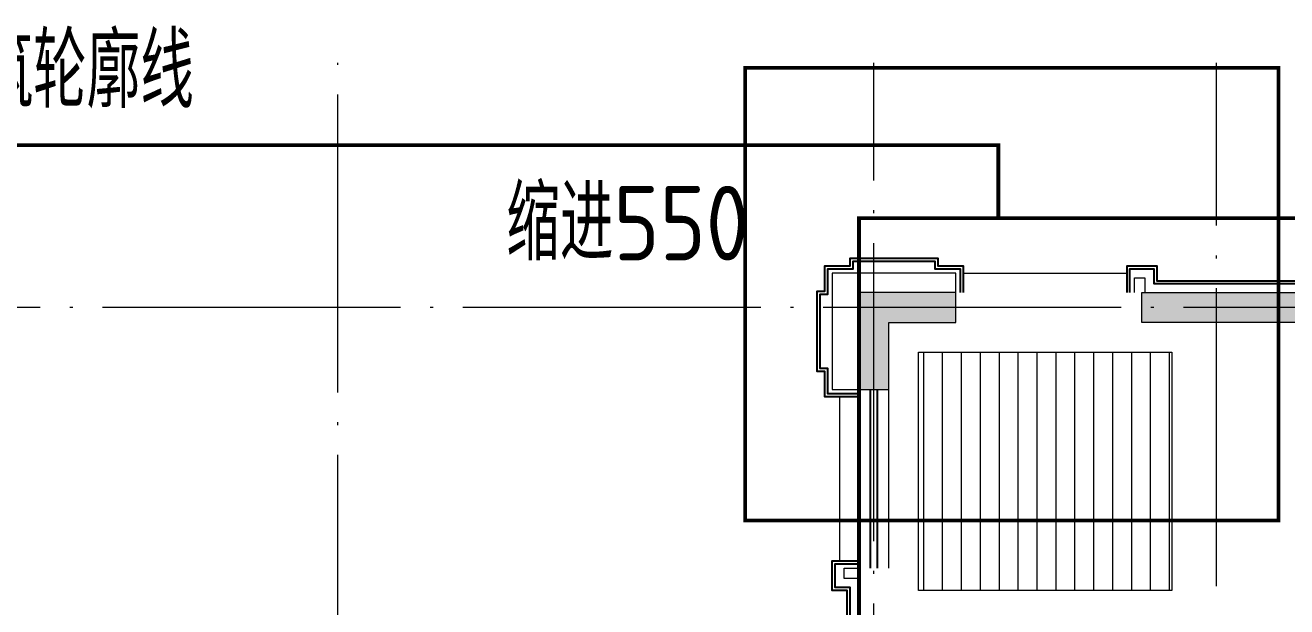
# Model space of a CAD drawing. Extents: x 1117549 to 1295333, y -232649 to -190649.
# Drawn here: x 1167699 to 1176172, y -203226 to -199322 of the extents above; entities that cross this region are included whole.
import ezdxf

# ---------------------------------------------------------------- set-up
doc = ezdxf.new("R2010")
doc.units = 0
doc.header["$LTSCALE"] = 1000
doc.header["$MEASUREMENT"] = 0
doc.linetypes.add('DASH', pattern=[0.35, 0.25, -0.1])
doc.linetypes.add('DOTE', pattern=[2.4200000000000004, 2, -0.2, 0.02, -0.2])
for name, color, linetype, lineweight in [('A-c', 30, 'CONTINUOUS', 0), ('A-Sill', 135, 'CONTINUOUS', 0), ('dote', 252, 'DOTE', 0), ('PUB_HATCH', 8, 'CONTINUOUS', 0), ('WR-FLOR', 151, 'CONTINUOUS', 0), ('砌块', 31, 'CONTINUOUS', 0), ('铺地', 147, 'CONTINUOUS', 0)]:
    doc.layers.add(name, color=color, linetype=linetype, lineweight=lineweight)
for name, color, linetype in [('A-Insulatinglayer', 11, 'CONTINUOUS'), ('A-Railing', 35, 'CONTINUOUS'), ('A-Section', 2, 'CONTINUOUS')]:
    doc.layers.add(name, color=color, linetype=linetype)
doc.styles.get("Standard").update_dxf_attribs({"font": 'GBENOR', "bigfont": 'GBCBIG'})

# ---------------------------------------------------------------- blocks, each defined once
blk = doc.blocks.new('dsdgd')
at = {"layer": 'PUB_HATCH'}
h = blk.add_hatch(color=256, dxfattribs=at)
h.paths.add_polyline_path([(1180899.450652495, -214316.726785056), (1180699.450652494, -214316.726785056), (1180699.450652494, -212666.726785056), (1180899.450652495, -212666.726785056)])
h.paths.add_polyline_path([(1186399.450652489, -212666.7267850566), (1185499.450652492, -212666.726785056), (1185499.450652492, -214316.726785056), (1185699.450652492, -214316.726785056), (1185699.450652492, -212866.7267850558), (1186399.450652489, -212866.7267850564)])
h.paths.add_polyline_path([(1186399.450652492, -211466.726785056), (1184299.450652492, -211466.726785056), (1184299.450652492, -210566.726785056), (1184499.450652492, -210566.726785056), (1184499.450652492, -211266.7267850562), (1186399.450652492, -211266.7267850562)])
h.paths.add_polyline_path([(1188849.450652493, -210566.7267850612), (1189599.450652493, -210566.7267850612), (1189599.450652493, -212866.7267850612), (1188849.450652493, -212866.7267850612), (1188849.450652493, -212666.7267850612), (1189399.450652493, -212666.7267850612), (1189399.450652493, -210766.7267850612), (1188849.450652493, -210766.7267850612)])
h.paths.add_polyline_path([(1188949.450652492, -217966.7267850558), (1189599.450652492, -217966.7267850558), (1189599.450652492, -216316.7267850558), (1189399.450652492, -216316.7267850558), (1189399.450652492, -217766.726785056), (1188949.450652492, -217766.726785056)])
h.paths.add_polyline_path([(1185499.450652492, -217766.7267850557), (1185174.451345694, -217766.7267850557), (1185174.451345694, -217966.7267850557), (1185499.450652492, -217966.7267850751), (1185499.450652492, -219016.7267850366), (1185174.451345694, -219016.7267850366), (1185174.451345694, -219216.7267850366), (1185699.450652492, -219216.7267850373), (1185699.450652492, -217266.7267850569), (1186899.450652489, -217266.726785056), (1186899.450652489, -217966.7267850602), (1187099.450652492, -217966.726785056), (1187099.450652492, -217066.726785056), (1185499.450652492, -217066.7267848017)])
h.paths.add_polyline_path([(1180899.450652495, -217766.7267850557), (1181224.449959293, -217766.7267850557), (1181224.449959293, -217966.7267850557), (1180899.450652495, -217966.7267850751), (1180899.450652495, -219016.7267850366), (1181224.449959293, -219016.7267850366), (1181224.449959293, -219216.7267850366), (1180699.450652495, -219216.7267850373), (1180699.450652495, -217066.7267848015), (1180899.450652495, -217066.7267848017)])
h.paths.add_polyline_path([(1180899.450652491, -210516.7267850559), (1180899.450652491, -211466.7267850567), (1180374.451345693, -211466.726785056), (1180374.451345693, -211266.726785056), (1180699.450652492, -211266.726785056), (1180699.450652492, -210516.7267850562)])
h.paths.add_polyline_path([(1178999.450652472, -201116.7267850559), (1177799.450652472, -201116.7267850559), (1177799.450652472, -201316.7267850559), (1178999.450652472, -201316.7267850559)])
h.paths.add_polyline_path([(1179049.450652493, -203316.7267850562), (1178399.450652493, -203316.7267850562), (1178399.450652494, -203966.6047854247), (1178599.450652494, -203966.6047854247), (1178599.450652494, -203516.726785056), (1179049.450652493, -203516.726785056)])
h.paths.add_polyline_path([(1179074.450652498, -209266.726785056), (1179074.450652498, -209066.726785056), (1178599.450652492, -209066.726785056), (1178599.450652492, -206966.726785056), (1180699.450652492, -206966.726785056), (1180699.450652492, -209066.726785056), (1180174.450652498, -209066.726785056), (1180174.450652498, -209266.726785056), (1180899.450652492, -209266.726785056), (1180899.450652492, -206766.726785056), (1178399.450652492, -206766.726785056), (1178399.450652492, -209266.726785056)])
h.paths.add_polyline_path([(1184299.450652492, -206166.6047854247), (1184499.450652492, -206166.6047854247), (1184499.450652492, -205716.726785056), (1184949.450652491, -205716.726785056), (1184949.450652491, -205516.7267850562), (1184299.450652491, -205516.7267850562), (1183849.450652492, -205516.7267850562), (1183849.450652492, -205716.726785056), (1184299.450652491, -205716.726785056)])
h.paths.add_polyline_path([(1188949.450652492, -206966.726785056), (1189599.450652492, -206966.726785056), (1189599.450652492, -208066.6047854244), (1189399.450652492, -208066.6047854244), (1189399.450652492, -207166.7267850558), (1188949.450652492, -207166.7267850558)])
h.paths.add_polyline_path([(1187049.450652492, -205516.726785056), (1187699.450652492, -205516.726785056), (1187699.450652492, -207166.726785056), (1187499.450652492, -207166.726785056), (1187499.450652492, -205716.7267850558), (1187049.450652492, -205716.7267850558)])
h.paths.add_polyline_path([(1181799.450652491, -205716.726785056), (1180699.450652491, -205716.726785056), (1180699.450652492, -205066.8487846876), (1180899.450652492, -205066.8487846876), (1180899.450652492, -205516.7267850562), (1181799.450652491, -205516.7267850562)])
h.paths.add_polyline_path([(1180249.450652492, -203316.7267850562), (1180899.450652492, -203316.7267850562), (1180899.450652492, -203966.6047854247), (1180699.450652492, -203966.6047854247), (1180699.450652492, -203516.726785056), (1180249.450652492, -203516.726785056)])
h.paths.add_polyline_path([(1180249.450652492, -201116.7267850562), (1180899.450652492, -201116.7267850562), (1180899.450652492, -201766.6047854246), (1180699.450652492, -201766.6047854246), (1180699.450652492, -201316.7267850559), (1180249.450652492, -201316.7267850559)])
h.paths.add_polyline_path([(1173299.450543233, -214316.726785056), (1173499.450543234, -214316.726785056), (1173499.450543234, -212666.726785056), (1173299.450543233, -212666.726785056)])
h.paths.add_polyline_path([(1167799.450543239, -212666.7267850566), (1168699.450543237, -212666.726785056), (1168699.450543236, -214316.726785056), (1168499.450543236, -214316.726785056), (1168499.450543236, -212866.7267850558), (1167799.45054324, -212866.7267850564)])
h.paths.add_polyline_path([(1167799.450543236, -211466.726785056), (1169899.450543237, -211466.726785056), (1169899.450543236, -210566.726785056), (1169699.450543236, -210566.726785056), (1169699.450543236, -211266.7267850562), (1167799.450543237, -211266.7267850562)])
h.paths.add_polyline_path([(1165349.450543235, -210566.7267850612), (1164599.450543235, -210566.7267850612), (1164599.450543235, -212866.7267850612), (1165349.450543235, -212866.7267850612), (1165349.450543235, -212666.7267850612), (1164799.450543235, -212666.7267850612), (1164799.450543235, -210766.7267850612), (1165349.450543235, -210766.7267850612)])
h.paths.add_polyline_path([(1165249.450543236, -217966.7267850558), (1164599.450543236, -217966.7267850558), (1164599.450543237, -216316.7267850558), (1164799.450543237, -216316.7267850558), (1164799.450543237, -217766.726785056), (1165249.450543236, -217766.726785056)])
h.paths.add_polyline_path([(1168699.450543236, -217766.7267850557), (1169024.449850034, -217766.7267850557), (1169024.449850034, -217966.7267850557), (1168699.450543236, -217966.7267850751), (1168699.450543236, -219016.7267850366), (1169024.449850034, -219016.7267850366), (1169024.449850034, -219216.7267850366), (1168499.450543236, -219216.7267850373), (1168499.450543236, -217266.7267850569), (1167299.45054324, -217266.726785056), (1167299.45054324, -217966.7267850602), (1167099.450543237, -217966.726785056), (1167099.450543237, -217066.726785056), (1168699.450543236, -217066.7267848017)])
h.paths.add_polyline_path([(1173299.450543233, -217766.7267850557), (1172974.451236435, -217766.7267850557), (1172974.451236435, -217966.7267850557), (1173299.450543233, -217966.7267850751), (1173299.450543233, -219016.7267850366), (1172974.451236435, -219016.7267850366), (1172974.451236435, -219216.7267850366), (1173499.450543233, -219216.7267850373), (1173499.450543233, -217066.7267848015), (1173299.450543233, -217066.7267848017)])
h.paths.add_polyline_path([(1177899.450542643, -218316.7267847951), (1177899.450542643, -219216.726785056), (1177699.450543828, -219216.7267874253), (1177699.450542644, -218516.7267847986), (1176499.45054383, -218516.7267847986), (1176499.45054383, -219216.726785056), (1176299.45054383, -219216.726785056), (1176299.450543846, -218316.7267847951), (1176999.450543245, -218316.7267848074), (1176999.450543259, -217066.7267848074), (1177199.45065247, -217066.7267847958), (1177199.450652491, -218316.7267848074)])
h.paths.add_polyline_path([(1177199.450543303, -211666.7267850562), (1177199.450543303, -213116.7267851278), (1176999.450543317, -213116.7267851278), (1176999.450543317, -211666.7267850562), (1175299.450543237, -211666.7267850562), (1175299.450543237, -210516.726785056), (1175499.450543237, -210516.726785056), (1175499.450543237, -211466.7267850562), (1178699.450543237, -211466.7267850562), (1178699.450543237, -210516.7267850558), (1178899.450543237, -210516.7267850562), (1178899.450543237, -211666.7267850562)])
h.paths.add_polyline_path([(1173299.450543237, -210516.7267850559), (1173299.450543237, -211466.7267850567), (1173824.449850035, -211466.726785056), (1173824.449850035, -211266.726785056), (1173499.450543237, -211266.726785056), (1173499.450543237, -210516.7267850562)])
h.paths.add_polyline_path([(1175199.450543256, -201116.7267850559), (1176399.450543256, -201116.7267850559), (1176399.450543256, -201316.7267850559), (1175199.450543256, -201316.7267850559)])
h.paths.add_polyline_path([(1175149.450543235, -203316.7267850562), (1175799.450543235, -203316.7267850562), (1175799.450543234, -203966.6047854247), (1175599.450543234, -203966.6047854247), (1175599.450543234, -203516.726785056), (1175149.450543235, -203516.726785056)])
h.paths.add_polyline_path([(1175124.45054323, -209266.726785056), (1175124.45054323, -209066.726785056), (1175599.450543237, -209066.726785056), (1175599.450543237, -206966.726785056), (1173499.450543237, -206966.726785056), (1173499.450543237, -209066.726785056), (1174024.45054323, -209066.726785056), (1174024.45054323, -209266.726785056), (1173299.450543237, -209266.726785056), (1173299.450543237, -206766.726785056), (1175799.450543237, -206766.726785056), (1175799.450543237, -209266.726785056)])
h.paths.add_polyline_path([(1169899.450543237, -206166.6047854247), (1169699.450543237, -206166.6047854247), (1169699.450543237, -205716.726785056), (1169249.450543237, -205716.726785056), (1169249.450543237, -205516.7267850562), (1169899.450543237, -205516.7267850562), (1170349.450543236, -205516.7267850562), (1170349.450543236, -205716.726785056), (1169899.450543237, -205716.726785056)])
h.paths.add_polyline_path([(1165249.450543236, -206966.726785056), (1164599.450543236, -206966.726785056), (1164599.450543237, -208066.6047854244), (1164799.450543237, -208066.6047854244), (1164799.450543237, -207166.7267850558), (1165249.450543236, -207166.7267850558)])
h.paths.add_polyline_path([(1167149.450543236, -205516.726785056), (1166499.450543236, -205516.726785056), (1166499.450543237, -207166.726785056), (1166699.450543237, -207166.726785056), (1166699.450543237, -205716.7267850558), (1167149.450543236, -205716.7267850558)])
h.paths.add_polyline_path([(1172399.450543237, -205716.726785056), (1173499.450543237, -205716.726785056), (1173499.450543237, -205066.8487846876), (1173299.450543237, -205066.8487846876), (1173299.450543237, -205516.7267850562), (1172399.450543238, -205516.7267850562)])
h.paths.add_polyline_path([(1173949.450543236, -203316.7267850562), (1173299.450543236, -203316.7267850562), (1173299.450543237, -203966.6047854247), (1173499.450543237, -203966.6047854247), (1173499.450543237, -203516.726785056), (1173949.450543236, -203516.726785056)])
h.paths.add_polyline_path([(1173949.450543236, -201116.7267850562), (1173299.450543236, -201116.7267850562), (1173299.450543237, -201766.6047854246), (1173499.450543237, -201766.6047854246), (1173499.450543237, -201316.7267850559), (1173949.450543236, -201316.7267850559)])
at = {"layer": 'A-c', "elevation": 5.2608710943e-06}
blk.add_lwpolyline([(1173949.450543236, -201116.7267850562), (1173299.450543236, -201116.7267850562), (1173299.450543237, -201766.6047854246), (1173499.450543237, -201766.6047854246), (1173499.450543237, -201316.7267850559), (1173949.450543236, -201316.7267850559)], close=True, dxfattribs=at)
at = {"layer": 'A-c'}
blk.add_lwpolyline([(1175199.450543256, -201116.7267850559), (1176399.450543256, -201116.7267850559), (1176399.450543256, -201316.7267850559), (1175199.450543256, -201316.7267850559)], close=True, dxfattribs=at)

msp = doc.modelspace()

# ---------------------------------------------------------------- hatches: boundary and pattern name
at = {"layer": '铺地'}
h = msp.add_hatch(dxfattribs=at)
h.set_pattern_fill('ANSI31', color=256, scale=80, angle=45, style=0)
h.set_pattern_definition([(90, (0, 0), (-127, 2.131628207280301e-14), [])])
h.paths.add_polyline_path([(1173699.450543237, -201516.7267850559), (1173699.450543237, -203116.726785056), (1174209.450543234, -203116.726785056, -0.2957904294578509), (1174909.450543234, -202636.9832374713), (1174909.450543234, -202636.726785056), (1174949.450543234, -202636.726785056), (1174949.450543234, -203116.726785056), (1175399.450543237, -203116.726785056), (1175399.450543237, -201516.7267850559)])
h.paths.add_polyline_path([(1174909.450543234, -203116.726785056), (1174909.450543234, -202636.9832374713, 0.2957904294578508), (1174209.450543234, -203116.726785056)], flags=17)

# ---------------------------------------------------------------- linework, layer by layer
at = {"layer": 'A-Insulatinglayer', "elevation": 5.2608710943e-06}
msp.add_lwpolyline([(1173299.450543237, -201796.6047854243), (1173089.450543236, -201796.6047854243), (1173089.450543236, -201626.6047854243), (1173039.450543236, -201626.6047854243), (1173039.450543236, -201126.5808013394), (1173039.450543236, -201126.5808013394), (1173039.450543236, -201126.5808013394), (1173089.450543236, -201126.5808013394), (1173089.450543236, -200956.5808013394), (1173259.450543236, -200956.5808013394), (1173259.450543236, -200906.5808013394), (1173489.450543236, -200906.5808013394), (1173729.450543236, -200906.5808013394), (1173809.450543236, -200906.5808013394), (1173809.450543236, -200956.5808013394), (1173979.450543236, -200956.5808013394), (1173979.450543236, -201116.5808013394)], dxfattribs=at)
at = {"layer": 'A-Insulatinglayer'}
for points in [[(1175119.450543236, -201116.7267850559), (1175119.450543236, -200956.726785056), (1175279.450543236, -200956.726785056), (1175279.450543236, -201056.7267850558), (1176369.450543227, -201056.7267850558), (1176369.450543227, -200956.7267850561), (1176529.450543227, -200956.7267850561), (1176529.450543226, -201116.7267850558)], [(1173239.450543237, -203836.726785056), (1173239.450543237, -203096.6047854243), (1173139.450543237, -203096.6047854243), (1173139.450543237, -202936.6047854244), (1173299.450543237, -202936.604785424)]]:
    msp.add_lwpolyline(points, dxfattribs=at)
at = {"layer": 'A-Railing'}
for p, q in [((1173374.450543237, -201766.6047854246, 5.2608710943e-06), (1173374.450543237, -202966.6047854244, 5.2608710943e-06)), ((1173424.450543237, -202966.6047854244, 5.2608710943e-06), (1173424.450543237, -201766.6047854246, 5.2608710943e-06))]:
    msp.add_line(p, q, dxfattribs=at)
at = {"layer": 'A-Section', "color": 138, "elevation": 5.2608710943e-06}
msp.add_lwpolyline([(1173299.450543237, -201816.6047854243), (1173069.450543236, -201816.6047854243), (1173069.450543236, -201646.6047854243), (1173019.450543236, -201646.6047854243), (1173019.450543236, -201106.5808013394), (1173019.450543236, -201106.5808013394), (1173019.450543236, -201106.5808013394), (1173019.450543236, -201106.5808013394), (1173019.450543236, -201106.5808013394), (1173069.450543236, -201106.5808013394), (1173069.450543236, -200936.5808013394), (1173239.450543236, -200936.5808013394), (1173239.450543236, -200886.5808013394), (1173489.450543236, -200886.5808013394), (1173489.450543236, -200886.5808013394), (1173729.450543236, -200886.5808013394), (1173729.450543236, -200886.5808013394), (1173829.450543236, -200886.5808013394), (1173829.450543236, -200936.5808013394), (1173999.450543236, -200936.5808013394), (1173999.450543236, -201116.5808013394)], dxfattribs=at)
at = {"layer": 'A-Section', "color": 138}
for points in [[(1175099.450543236, -201116.7267850559), (1175099.450543236, -200936.726785056), (1175299.450543236, -200936.726785056), (1175299.450543236, -201036.7267850558), (1176349.450543227, -201036.7267850558), (1176349.450543227, -200936.7267850561), (1176549.450543227, -200936.7267850561), (1176549.450543226, -201116.7267850558)], [(1173219.450543237, -203816.726785056), (1173219.450543237, -203116.6047854243), (1173119.450543237, -203116.6047854243), (1173119.450543237, -202916.6047854245), (1173299.450543237, -202916.604785424)]]:
    msp.add_lwpolyline(points, dxfattribs=at)
at = {"layer": 'A-Sill'}
for p, q in [((1173999.450543236, -200986.5808013396, 5.2608710943e-06), (1175099.450543236, -200986.6451113469, 5.2608710943e-06)), ((1173169.450543237, -201816.6047854243, 5.2608710943e-06), (1173169.450543237, -202916.6047854242))]:
    msp.add_line(p, q, dxfattribs=at)
at = {"layer": 'dote'}
for p, q in [((1169799.450543252, -211466.7267846888, 5.2608710943e-06), (1169799.450543252, -199574.9225355854, 5.2608710943e-06)), ((1173399.450543252, -219724.4215614279, 5.2608710943e-06), (1173399.450543252, -199574.9225355854, 5.2608710943e-06)), ((1175699.450543252, -212766.7267846881, 5.2608710943e-06), (1175699.450543252, -199574.9225355854, 5.2608710943e-06)), ((1191999.450543255, -201216.7267850559), (1162199.450543252, -201216.7267850559))]:
    msp.add_line(p, q, dxfattribs=at)
at = {"layer": 'WR-FLOR'}
for p, q in [((1173299.450543237, -201716.6287695096, 5.2608710943e-06), (1173299.450543236, -202966.6047854241)), ((1173499.450543237, -202966.6047854243), (1173499.450543237, -201766.6047854246, 5.2608710943e-06))]:
    msp.add_line(p, q, dxfattribs=at)
at = {"layer": '砌块'}
for points in [[(1173949.450543236, -201116.7267850562), (1173949.450543236, -200986.726785056), (1173119.450543236, -200986.726785056), (1173119.450543236, -201766.6047854246), (1173299.450543236, -201766.6047854246)], [(1175149.450543236, -201116.726785056), (1175149.450543236, -201016.726785056), (1175219.450543236, -201016.726785056), (1175219.450543236, -201116.7267850561)], [(1173299.450543237, -203036.6047854243), (1173199.450543237, -203036.6047854243), (1173199.450543237, -202966.6047854243), (1173299.450543237, -202966.6047854243)]]:
    msp.add_lwpolyline(points, dxfattribs=at)
at = {"layer": '铺地', "color": 241, "linetype": 'DASH', "const_width": 25}
msp.add_lwpolyline([(1172535.724770335, -199608.391682523), (1176117.232304412, -199608.391682523), (1176117.232304412, -202646.7267850559), (1172535.724770335, -202646.7267850559)], close=True, dxfattribs=at)
at = {"layer": '铺地', "color": 3, "linetype": 'DASH', "const_width": 25}
msp.add_lwpolyline([(1174235.366194295, -200616.7267849902), (1174235.366194295, -200126.7486551552), (1166398.653860216, -200126.7486551552)], dxfattribs=at)
msp.add_lwpolyline([(1180899.450543236, -200616.7267849902), (1173299.450543236, -200616.7267849902), (1173299.450543236, -205316.7267849902), (1166499.450543236, -205316.7267849902), (1166499.450543236, -206966.7267849902), (1164599.450543236, -206966.7267849902), (1164599.450543236, -218066.7267849902), (1168499.450543235, -218066.7267849967), (1168499.450543235, -219316.7267849707), (1185699.450539591, -219316.7267849419), (1185699.450539589, -218066.7267849901), (1189599.450548789, -218066.7267849902), (1189599.450548789, -206966.7267849902), (1187699.450539588, -206966.7267849902), (1187699.450539588, -205316.7267849902), (1180899.450543236, -205316.7267849902)], close=True, dxfattribs=at)
at = {"layer": '铺地'}
msp.add_lwpolyline([(1173699.450543237, -201516.7267850559), (1175399.450543237, -201516.7267850559), (1175399.450543237, -203116.726785056), (1173699.450543237, -203116.726785056)], close=True, dxfattribs=at)

# ---------------------------------------------------------------- block references
at = {"layer": 'A-c'}
msp.add_blockref('dsdgd', (0, 0), dxfattribs=at)

# ---------------------------------------------------------------- texts
at = {"layer": '铺地', "color": 3, "linetype": 'DASH'}
msp.add_text('原建筑轮廓线', height=500, dxfattribs=at).set_placement((1166672.090474298, -199877.6425482389))
at = {"layer": '铺地', "color": 241, "linetype": 'DASH'}
msp.add_text('缩进550', height=500, dxfattribs=at).set_placement((1170930.139592462, -200900.2445621311))

doc.saveas('drawing.dxf')
